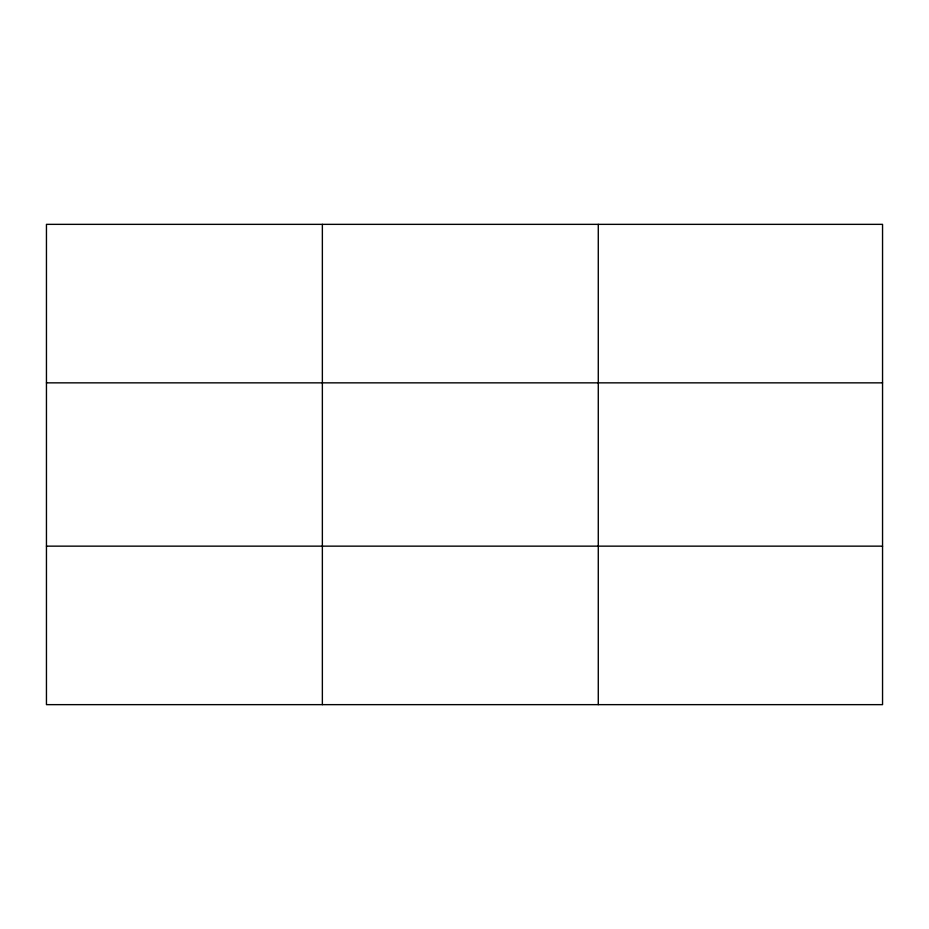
<?xml version="1.0" encoding="UTF-8"?>
<svg xmlns="http://www.w3.org/2000/svg" width="929" height="929" viewBox="0 0 929 929"><rect width="100%" height="100%" fill="white"/><g stroke="black" fill="none" stroke-linecap="round" stroke-linejoin="round"><path stroke-width="1.39" d="M322.363 224.353L322.363 704.646M598.276 224.353L598.276 704.646M882.55 546.147L882.55 704.646L46.45 704.646L46.45 224.353L882.55 224.353L882.55 546.147L46.45 546.147M46.45 382.853L882.55 382.853"/></g></svg>
